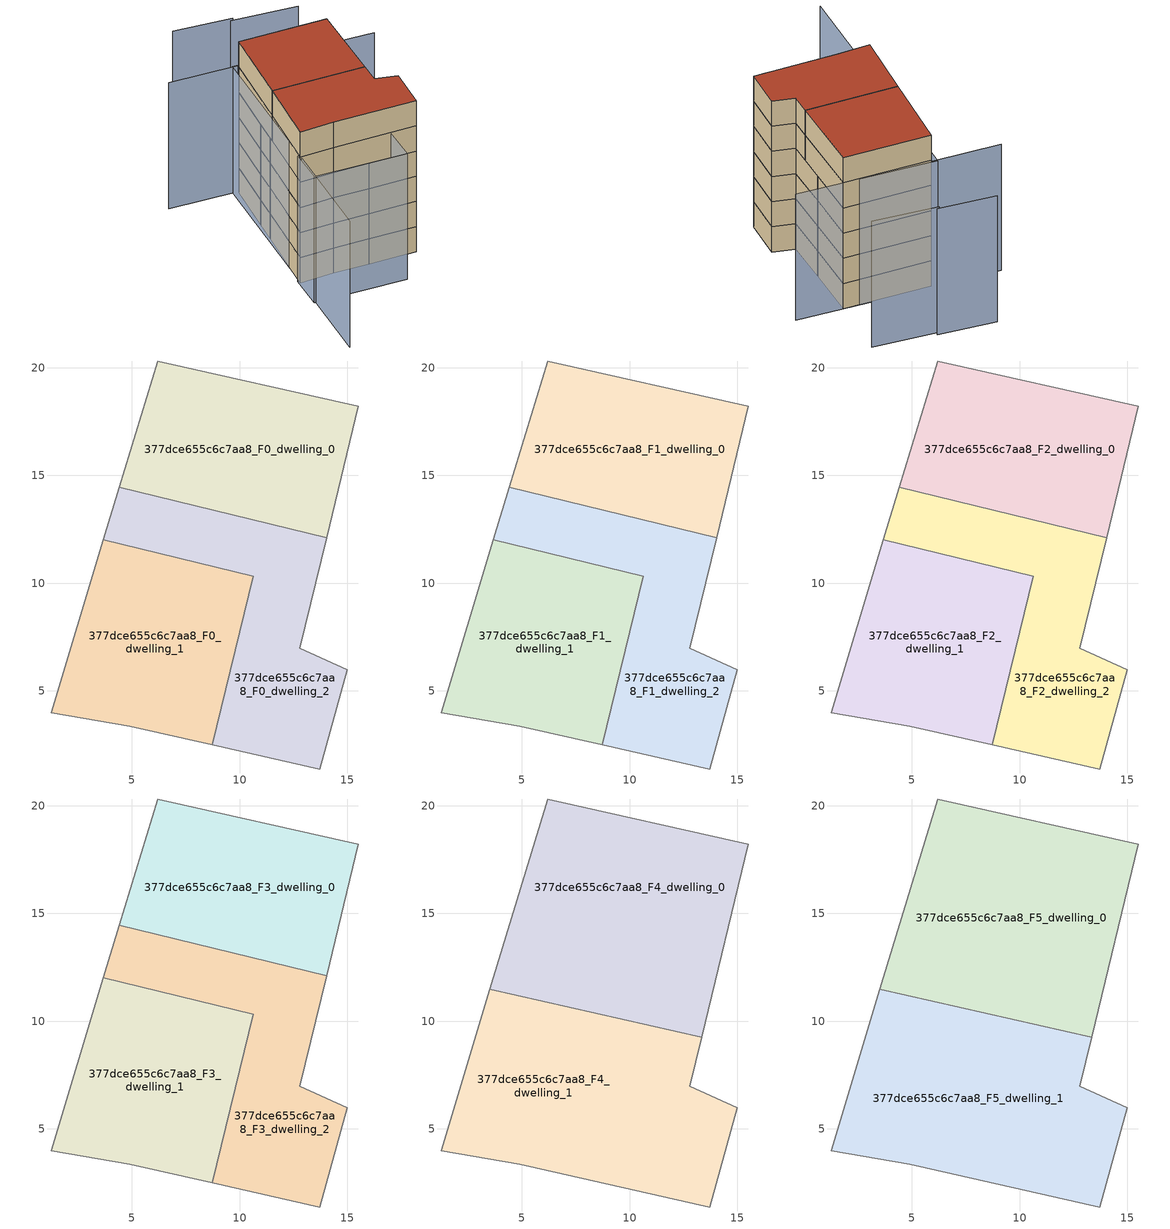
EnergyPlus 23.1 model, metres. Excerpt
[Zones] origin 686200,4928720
377dce655c6c7aa8_F0_dwelling_0
 floor ground (EU_floor_Construction): 15.51,18.2 14.03,12.11 4.42,14.45 6.19,20.31 z0
 wall adiabatic (EU_wall_Construction): 14.03,12.11 15.51,18.2 6.19,20.31 4.42,14.45 z0:3
 wall to 377dce655c6c7aa8_F0_dwelling_2 (EU_wall_Construction): 4.42,14.45 14.03,12.11 z0:3
377dce655c6c7aa8_F0_dwelling_1
 floor ground (EU_floor_Construction): 10.62,10.32 8.72,2.5 4.89,3.35 1.25,3.99 3.68,12.01 z0
 wall to 377dce655c6c7aa8_F0_dwelling_2 (EU_wall_Construction): 8.72,2.5 10.62,10.32 3.68,12.01 z0:3
 wall adiabatic (EU_wall_Construction): 3.68,12.01 1.25,3.99 4.89,3.35 8.72,2.5 z0:3
377dce655c6c7aa8_F0_dwelling_2
 floor ground (EU_floor_Construction): 14.03,12.11 12.79,6.99 15,5.98 13.71,1.38 8.72,2.5 10.62,10.32 3.68,12.01 4.42,14.45 z0
 wall adiabatic (EU_wall_Construction): 4.42,14.45 3.68,12.01 / 8.72,2.5 13.71,1.38 15,5.98 12.79,6.99 14.03,12.11 z0:3
377dce655c6c7aa8_F1_dwelling_0
 floor to 377dce655c6c7aa8_F0_dwelling_0 (EU_floor_Construction): 15.51,18.2 14.03,12.11 4.42,14.45 6.19,20.31 z3
 wall adiabatic (EU_wall_Construction): 14.03,12.11 15.51,18.2 6.19,20.31 4.42,14.45 z3:6
 wall to 377dce655c6c7aa8_F1_dwelling_2 (EU_wall_Construction): 4.42,14.45 14.03,12.11 z3:6
377dce655c6c7aa8_F1_dwelling_1
 floor to 377dce655c6c7aa8_F0_dwelling_1 (EU_floor_Construction): 10.62,10.32 8.72,2.5 4.89,3.35 1.25,3.99 3.68,12.01 z3
 wall to 377dce655c6c7aa8_F1_dwelling_2 (EU_wall_Construction): 8.72,2.5 10.62,10.32 3.68,12.01 z3:6
 wall adiabatic (EU_wall_Construction): 3.68,12.01 1.25,3.99 4.89,3.35 8.72,2.5 z3:6
377dce655c6c7aa8_F1_dwelling_2
 floor to 377dce655c6c7aa8_F0_dwelling_2 (EU_floor_Construction): 14.03,12.11 12.79,6.99 15,5.98 13.71,1.38 8.72,2.5 10.62,10.32 3.68,12.01 4.42,14.45 z3
 wall adiabatic (EU_wall_Construction): 4.42,14.45 3.68,12.01 / 8.72,2.5 13.71,1.38 15,5.98 12.79,6.99 14.03,12.11 z3:6
377dce655c6c7aa8_F2_dwelling_0
 floor to 377dce655c6c7aa8_F1_dwelling_0 (EU_floor_Construction): 15.51,18.2 14.03,12.11 4.42,14.45 6.19,20.31 z6
 wall adiabatic (EU_wall_Construction): 14.03,12.11 15.51,18.2 6.19,20.31 4.42,14.45 z6:9
 wall to 377dce655c6c7aa8_F2_dwelling_2 (EU_wall_Construction): 4.42,14.45 14.03,12.11 z6:9
377dce655c6c7aa8_F2_dwelling_1
 floor to 377dce655c6c7aa8_F1_dwelling_1 (EU_floor_Construction): 10.62,10.32 8.72,2.5 4.89,3.35 1.25,3.99 3.68,12.01 z6
 wall to 377dce655c6c7aa8_F2_dwelling_2 (EU_wall_Construction): 8.72,2.5 10.62,10.32 3.68,12.01 z6:9
 wall adiabatic (EU_wall_Construction): 3.68,12.01 1.25,3.99 4.89,3.35 8.72,2.5 z6:9
377dce655c6c7aa8_F2_dwelling_2
 floor to 377dce655c6c7aa8_F1_dwelling_2 (EU_floor_Construction): 14.03,12.11 12.79,6.99 15,5.98 13.71,1.38 8.72,2.5 10.62,10.32 3.68,12.01 4.42,14.45 z6
 wall adiabatic (EU_wall_Construction): 4.42,14.45 3.68,12.01 / 8.72,2.5 13.71,1.38 15,5.98 12.79,6.99 14.03,12.11 z6:9
377dce655c6c7aa8_F3_dwelling_0
 floor to 377dce655c6c7aa8_F2_dwelling_0 (EU_floor_Construction): 15.51,18.2 14.03,12.11 4.42,14.45 6.19,20.31 z9
 wall adiabatic (EU_wall_Construction): 14.03,12.11 15.51,18.2 6.19,20.31 4.42,14.45 z9:12
 wall to 377dce655c6c7aa8_F3_dwelling_2 (EU_wall_Construction): 4.42,14.45 14.03,12.11 z9:12
377dce655c6c7aa8_F3_dwelling_1
 floor to 377dce655c6c7aa8_F2_dwelling_1 (EU_floor_Construction): 10.62,10.32 8.72,2.5 4.89,3.35 1.25,3.99 3.68,12.01 z9
 wall to 377dce655c6c7aa8_F3_dwelling_2 (EU_wall_Construction): 8.72,2.5 10.62,10.32 3.68,12.01 z9:12
 wall adiabatic (EU_wall_Construction): 3.68,12.01 1.25,3.99 4.89,3.35 8.72,2.5 z9:12
377dce655c6c7aa8_F3_dwelling_2
 floor to 377dce655c6c7aa8_F2_dwelling_2 (EU_floor_Construction): 14.03,12.11 12.79,6.99 15,5.98 13.71,1.38 8.72,2.5 10.62,10.32 3.68,12.01 4.42,14.45 z9
 wall adiabatic (EU_wall_Construction): 4.42,14.45 3.68,12.01 / 8.72,2.5 13.71,1.38 15,5.98 12.79,6.99 14.03,12.11 z9:12
377dce655c6c7aa8_F4_dwelling_0
 floor to 377dce655c6c7aa8_F3_dwelling_0 (EU_floor_Construction): 15.51,18.2 14.03,12.11 4.42,14.45 6.19,20.31 z12
 floor to 377dce655c6c7aa8_F3_dwelling_1 (EU_floor_Construction): 10.62,10.32 10.52,9.9 3.52,11.48 3.68,12.01 z12
 floor to 377dce655c6c7aa8_F3_dwelling_2 (EU_floor_Construction): 14.03,12.11 13.34,9.26 10.52,9.9 10.62,10.32 3.68,12.01 4.42,14.45 z12
 wall adiabatic (EU_wall_Construction): 13.34,9.26 15.51,18.2 6.19,20.31 3.52,11.48 z12:15
 wall to 377dce655c6c7aa8_F4_dwelling_1 (EU_wall_Construction): 3.52,11.48 13.34,9.26 z12:15
377dce655c6c7aa8_F4_dwelling_1
 floor to 377dce655c6c7aa8_F3_dwelling_1 (EU_floor_Construction): 10.52,9.9 8.72,2.5 4.89,3.35 1.25,3.99 3.52,11.48 z12
 floor to 377dce655c6c7aa8_F3_dwelling_2 (EU_floor_Construction): 13.34,9.26 12.79,6.99 15,5.98 13.71,1.38 8.72,2.5 10.52,9.9 z12
 wall adiabatic (EU_wall_Construction): 3.52,11.48 1.25,3.99 4.89,3.35 13.71,1.38 15,5.98 12.79,6.99 13.34,9.26 z12:15
377dce655c6c7aa8_F5_dwelling_0
 floor to 377dce655c6c7aa8_F4_dwelling_0 (EU_floor_Construction): 15.51,18.2 13.34,9.26 3.52,11.48 6.19,20.31 z15
 wall adiabatic (EU_wall_Construction): 13.34,9.26 15.51,18.2 6.19,20.31 3.52,11.48 z15:18
 wall to 377dce655c6c7aa8_F5_dwelling_1 (EU_wall_Construction): 3.52,11.48 13.34,9.26 z15:18
 roof outside (EU_roof_Construction): 13.34,9.26 15.51,18.2 6.19,20.31 3.52,11.48 z18
377dce655c6c7aa8_F5_dwelling_1
 floor to 377dce655c6c7aa8_F4_dwelling_1 (EU_floor_Construction): 13.34,9.26 12.79,6.99 15,5.98 13.71,1.38 4.89,3.35 1.25,3.99 3.52,11.48 z15
 wall adiabatic (EU_wall_Construction): 3.52,11.48 1.25,3.99 4.89,3.35 13.71,1.38 15,5.98 12.79,6.99 13.34,9.26 z15:18
 roof outside (EU_roof_Construction): 13.71,1.38 15,5.98 12.79,6.99 13.34,9.26 3.52,11.48 1.25,3.99 4.89,3.35 z18
shading: -1.01,22.32 6.24,20.53 / -1.75,-7.91 5.72,20.75 / 5.72,20.75 20.42,16.92 / 17.4,25.24 10.52,27.28 / 10.94,27.5 4.86,29.29 / 10.96,1.99 10.03,-1.93 / 10.03,-1.93 0.26,0.4 / 0.26,0.4 1.19,4.32 / 1.19,4.32 10.96,1.99 z0:15
[Building]
EU S2 Campaign: North Axis=0; Terrain=City; Solar Distribution=FullExterior
[Site:Location]
Bologna: Latitude=44.5; Longitude=11.25; Time Zone=1; Elevation=37
[SizingPeriod:WeatherFileDays]
AnnualSizingPeriod: Begin Month=1; Begin Day of Month=1; End Month=12; End Day of Month=31; Day of Week for Start Day=Monday; Use Weather File Daylight Saving Period=No; Use Weather File Rain and Snow Indicators=No
[MATERIAL]
EU_InternalMass_Material: Roughness=MediumRough; Thickness=0.1; Conductivity=1; Density=1800; Specific Heat=900; Thermal Absorptance=0.9; Solar Absorptance=0.7; Visible Absorptance=0.7
[MATERIAL:NOMASS] Roughness=MediumRough; Thermal Absorptance=0.9; Solar Absorptance=0.7; Visible Absorptance=0.7
Name | Thermal Resistance
EU_wall_NoMass | 0.905828
EU_roof_NoMass | 0.37593
EU_floor_NoMass | 0.67114
[CONSTRUCTION]
EU_wall_Construction: EU_wall_NoMass
EU_roof_Construction: EU_roof_NoMass
EU_floor_Construction: EU_floor_NoMass
EU_InternalMass_Construction: EU_InternalMass_Material
[ZONE] Type=1; Multiplier=1; Ceiling Height=autocalculate; Floor Area=autocalculate; Part of Total Floor Area=Yes
Name | Volume
377dce655c6c7aa8_F0_dwelling_0; 377dce655c6c7aa8_F1_dwelling_0; 377dce655c6c7aa8_F2_dwelling_0; 377dce655c6c7aa8_F3_dwelling_0 | 180.581
377dce655c6c7aa8_F4_dwelling_0; 377dce655c6c7aa8_F5_dwelling_0 | 270.864
377dce655c6c7aa8_F0_dwelling_1; 377dce655c6c7aa8_F1_dwelling_1; 377dce655c6c7aa8_F2_dwelling_1; 377dce655c6c7aa8_F3_dwelling_1 | 180.576
377dce655c6c7aa8_F4_dwelling_1; 377dce655c6c7aa8_F5_dwelling_1 | 270.856
377dce655c6c7aa8_F0_dwelling_2; 377dce655c6c7aa8_F1_dwelling_2; 377dce655c6c7aa8_F2_dwelling_2; 377dce655c6c7aa8_F3_dwelling_2 | 180.572
[INTERNALMASS] Construction=EU_InternalMass_Construction
Name | Zone or ZoneList | Surface Area
377dce655c6c7aa8_F0_dwelling_0_EU_InternalMass | 377dce655c6c7aa8_F0_dwelling_0 | 60.1931
377dce655c6c7aa8_F0_dwelling_1_EU_InternalMass | 377dce655c6c7aa8_F0_dwelling_1 | 60.1924
377dce655c6c7aa8_F0_dwelling_2_EU_InternalMass | 377dce655c6c7aa8_F0_dwelling_2 | 60.1902
377dce655c6c7aa8_F1_dwelling_0_EU_InternalMass | 377dce655c6c7aa8_F1_dwelling_0 | 60.1931
377dce655c6c7aa8_F1_dwelling_1_EU_InternalMass | 377dce655c6c7aa8_F1_dwelling_1 | 60.1924
377dce655c6c7aa8_F1_dwelling_2_EU_InternalMass | 377dce655c6c7aa8_F1_dwelling_2 | 60.1902
377dce655c6c7aa8_F2_dwelling_0_EU_InternalMass | 377dce655c6c7aa8_F2_dwelling_0 | 60.1931
377dce655c6c7aa8_F2_dwelling_1_EU_InternalMass | 377dce655c6c7aa8_F2_dwelling_1 | 60.1924
377dce655c6c7aa8_F2_dwelling_2_EU_InternalMass | 377dce655c6c7aa8_F2_dwelling_2 | 60.1902
377dce655c6c7aa8_F3_dwelling_0_EU_InternalMass | 377dce655c6c7aa8_F3_dwelling_0 | 60.1931
377dce655c6c7aa8_F3_dwelling_1_EU_InternalMass | 377dce655c6c7aa8_F3_dwelling_1 | 60.1924
377dce655c6c7aa8_F3_dwelling_2_EU_InternalMass | 377dce655c6c7aa8_F3_dwelling_2 | 60.1902
377dce655c6c7aa8_F4_dwelling_0_EU_InternalMass | 377dce655c6c7aa8_F4_dwelling_0 | 90.288
377dce655c6c7aa8_F4_dwelling_1_EU_InternalMass | 377dce655c6c7aa8_F4_dwelling_1 | 90.2854
377dce655c6c7aa8_F5_dwelling_0_EU_InternalMass | 377dce655c6c7aa8_F5_dwelling_0 | 90.288
377dce655c6c7aa8_F5_dwelling_1_EU_InternalMass | 377dce655c6c7aa8_F5_dwelling_1 | 90.2854
[OTHEREQUIPMENT] Fuel Type=Electricity; Design Level Calculation Method=Watts/Area; Power per Zone Floor Area=1; Fraction Latent=0; Fraction Radiant=0; Fraction Lost=0; Carbon Dioxide Generation Rate=0; EndUse Subcategory=EU_Step8_InternalGains
Name | Zone or ZoneList or Space or SpaceList | Schedule
EU_Step8_InternalGain_377dce655c6c7aa8_F0_dwelling_0_f000 | 377dce655c6c7aa8_F0_dwelling_0 | EU_Step8_GainSchedule_377dce655c6c7aa8_F0_dwelling_0_f000
EU_Step8_InternalGain_377dce655c6c7aa8_F0_dwelling_1_f000 | 377dce655c6c7aa8_F0_dwelling_1 | EU_Step8_GainSchedule_377dce655c6c7aa8_F0_dwelling_1_f000
EU_Step8_InternalGain_377dce655c6c7aa8_F0_dwelling_2_f000 | 377dce655c6c7aa8_F0_dwelling_2 | EU_Step8_GainSchedule_377dce655c6c7aa8_F0_dwelling_2_f000
EU_Step8_InternalGain_377dce655c6c7aa8_F1_dwelling_0_f000 | 377dce655c6c7aa8_F1_dwelling_0 | EU_Step8_GainSchedule_377dce655c6c7aa8_F1_dwelling_0_f000
EU_Step8_InternalGain_377dce655c6c7aa8_F1_dwelling_1_f000 | 377dce655c6c7aa8_F1_dwelling_1 | EU_Step8_GainSchedule_377dce655c6c7aa8_F1_dwelling_1_f000
EU_Step8_InternalGain_377dce655c6c7aa8_F1_dwelling_2_f000 | 377dce655c6c7aa8_F1_dwelling_2 | EU_Step8_GainSchedule_377dce655c6c7aa8_F1_dwelling_2_f000
EU_Step8_InternalGain_377dce655c6c7aa8_F2_dwelling_0_f000 | 377dce655c6c7aa8_F2_dwelling_0 | EU_Step8_GainSchedule_377dce655c6c7aa8_F2_dwelling_0_f000
EU_Step8_InternalGain_377dce655c6c7aa8_F2_dwelling_1_f000 | 377dce655c6c7aa8_F2_dwelling_1 | EU_Step8_GainSchedule_377dce655c6c7aa8_F2_dwelling_1_f000
EU_Step8_InternalGain_377dce655c6c7aa8_F2_dwelling_2_f000 | 377dce655c6c7aa8_F2_dwelling_2 | EU_Step8_GainSchedule_377dce655c6c7aa8_F2_dwelling_2_f000
EU_Step8_InternalGain_377dce655c6c7aa8_F3_dwelling_0_f000 | 377dce655c6c7aa8_F3_dwelling_0 | EU_Step8_GainSchedule_377dce655c6c7aa8_F3_dwelling_0_f000
EU_Step8_InternalGain_377dce655c6c7aa8_F3_dwelling_1_f000 | 377dce655c6c7aa8_F3_dwelling_1 | EU_Step8_GainSchedule_377dce655c6c7aa8_F3_dwelling_1_f000
EU_Step8_InternalGain_377dce655c6c7aa8_F3_dwelling_2_f000 | 377dce655c6c7aa8_F3_dwelling_2 | EU_Step8_GainSchedule_377dce655c6c7aa8_F3_dwelling_2_f000
EU_Step8_InternalGain_377dce655c6c7aa8_F4_dwelling_0_f000 | 377dce655c6c7aa8_F4_dwelling_0 | EU_Step8_GainSchedule_377dce655c6c7aa8_F4_dwelling_0_f000
EU_Step8_InternalGain_377dce655c6c7aa8_F4_dwelling_1_f000 | 377dce655c6c7aa8_F4_dwelling_1 | EU_Step8_GainSchedule_377dce655c6c7aa8_F4_dwelling_1_f000
EU_Step8_InternalGain_377dce655c6c7aa8_F5_dwelling_0_f000 | 377dce655c6c7aa8_F5_dwelling_0 | EU_Step8_GainSchedule_377dce655c6c7aa8_F5_dwelling_0_f000
EU_Step8_InternalGain_377dce655c6c7aa8_F5_dwelling_1_f000 | 377dce655c6c7aa8_F5_dwelling_1 | EU_Step8_GainSchedule_377dce655c6c7aa8_F5_dwelling_1_f000
[ZONEVENTILATION:DESIGNFLOWRATE] Schedule=EU_AlwaysOn; Design Flow Rate Calculation Method=AirChanges/Hour; Air Changes per Hour=0.73129; Ventilation Type=Natural; Fan Pressure Rise=0; Fan Total Efficiency=1; Constant Term Coefficient=1; Temperature Term Coefficient=0; Velocity Term Coefficient=0; Velocity Squared Term Coefficient=0; Minimum Indoor Temperature=-100; Maximum Indoor Temperature=100; Delta Temperature=-100; Minimum Outdoor Temperature=-100; Maximum Outdoor Temperature=100; Maximum Wind Speed=40
Name | Zone or ZoneList or Space or SpaceList
EU_ConstantAir_377dce655c6c7aa8_F0_dwelling_0 | 377dce655c6c7aa8_F0_dwelling_0
EU_ConstantAir_377dce655c6c7aa8_F0_dwelling_1 | 377dce655c6c7aa8_F0_dwelling_1
EU_ConstantAir_377dce655c6c7aa8_F0_dwelling_2 | 377dce655c6c7aa8_F0_dwelling_2
EU_ConstantAir_377dce655c6c7aa8_F1_dwelling_0 | 377dce655c6c7aa8_F1_dwelling_0
EU_ConstantAir_377dce655c6c7aa8_F1_dwelling_1 | 377dce655c6c7aa8_F1_dwelling_1
EU_ConstantAir_377dce655c6c7aa8_F1_dwelling_2 | 377dce655c6c7aa8_F1_dwelling_2
EU_ConstantAir_377dce655c6c7aa8_F2_dwelling_0 | 377dce655c6c7aa8_F2_dwelling_0
EU_ConstantAir_377dce655c6c7aa8_F2_dwelling_1 | 377dce655c6c7aa8_F2_dwelling_1
EU_ConstantAir_377dce655c6c7aa8_F2_dwelling_2 | 377dce655c6c7aa8_F2_dwelling_2
EU_ConstantAir_377dce655c6c7aa8_F3_dwelling_0 | 377dce655c6c7aa8_F3_dwelling_0
EU_ConstantAir_377dce655c6c7aa8_F3_dwelling_1 | 377dce655c6c7aa8_F3_dwelling_1
EU_ConstantAir_377dce655c6c7aa8_F3_dwelling_2 | 377dce655c6c7aa8_F3_dwelling_2
EU_ConstantAir_377dce655c6c7aa8_F4_dwelling_0 | 377dce655c6c7aa8_F4_dwelling_0
EU_ConstantAir_377dce655c6c7aa8_F4_dwelling_1 | 377dce655c6c7aa8_F4_dwelling_1
EU_ConstantAir_377dce655c6c7aa8_F5_dwelling_0 | 377dce655c6c7aa8_F5_dwelling_0
EU_ConstantAir_377dce655c6c7aa8_F5_dwelling_1 | 377dce655c6c7aa8_F5_dwelling_1
[HVACTEMPLATE:THERMOSTAT] Constant Heating Setpoint=20; Constant Cooling Setpoint=50
EU_HeatOnly_377dce655c6c7aa8_F0_dwelling_0; EU_HeatOnly_377dce655c6c7aa8_F0_dwelling_1; EU_HeatOnly_377dce655c6c7aa8_F0_dwelling_2; EU_HeatOnly_377dce655c6c7aa8_F1_dwelling_0; EU_HeatOnly_377dce655c6c7aa8_F1_dwelling_1; EU_HeatOnly_377dce655c6c7aa8_F1_dwelling_2; EU_HeatOnly_377dce655c6c7aa8_F2_dwelling_0; EU_HeatOnly_377dce655c6c7aa8_F2_dwelling_1; EU_HeatOnly_377dce655c6c7aa8_F2_dwelling_2; EU_HeatOnly_377dce655c6c7aa8_F3_dwelling_0; EU_HeatOnly_377dce655c6c7aa8_F3_dwelling_1; EU_HeatOnly_377dce655c6c7aa8_F3_dwelling_2; EU_HeatOnly_377dce655c6c7aa8_F4_dwelling_0; EU_HeatOnly_377dce655c6c7aa8_F4_dwelling_1; EU_HeatOnly_377dce655c6c7aa8_F5_dwelling_0; EU_HeatOnly_377dce655c6c7aa8_F5_dwelling_1
[HVACTEMPLATE:ZONE:IDEALLOADSAIRSYSTEM] System Availability Schedule=EU_AlwaysOn; Maximum Heating Supply Air Temperature=50; Minimum Cooling Supply Air Temperature=13; Maximum Heating Supply Air Humidity Ratio=0.0156; Minimum Cooling Supply Air Humidity Ratio=0.0077; Heating Limit=NoLimit; Cooling Limit=NoLimit; Heating Availability Schedule=EU_AlwaysOn; Cooling Availability Schedule=EU_CoolingOff; Dehumidification Control Type=ConstantSensibleHeatRatio; Cooling Sensible Heat Ratio=0.7; Dehumidification Setpoint=60; Humidification Control Type=None; Humidification Setpoint=30; Outdoor Air Method=None; Outdoor Air Flow Rate per Person=0.00944; Outdoor Air Flow Rate per Zone Floor Area=0; Outdoor Air Flow Rate per Zone=0; Demand Controlled Ventilation Type=None; Outdoor Air Economizer Type=NoEconomizer; Heat Recovery Type=None; Sensible Heat Recovery Effectiveness=0.7; Latent Heat Recovery Effectiveness=0.65
Name | Template Thermostat
377dce655c6c7aa8_F0_dwelling_0 | EU_HeatOnly_377dce655c6c7aa8_F0_dwelling_0
377dce655c6c7aa8_F0_dwelling_1 | EU_HeatOnly_377dce655c6c7aa8_F0_dwelling_1
377dce655c6c7aa8_F0_dwelling_2 | EU_HeatOnly_377dce655c6c7aa8_F0_dwelling_2
377dce655c6c7aa8_F1_dwelling_0 | EU_HeatOnly_377dce655c6c7aa8_F1_dwelling_0
377dce655c6c7aa8_F1_dwelling_1 | EU_HeatOnly_377dce655c6c7aa8_F1_dwelling_1
377dce655c6c7aa8_F1_dwelling_2 | EU_HeatOnly_377dce655c6c7aa8_F1_dwelling_2
377dce655c6c7aa8_F2_dwelling_0 | EU_HeatOnly_377dce655c6c7aa8_F2_dwelling_0
377dce655c6c7aa8_F2_dwelling_1 | EU_HeatOnly_377dce655c6c7aa8_F2_dwelling_1
377dce655c6c7aa8_F2_dwelling_2 | EU_HeatOnly_377dce655c6c7aa8_F2_dwelling_2
377dce655c6c7aa8_F3_dwelling_0 | EU_HeatOnly_377dce655c6c7aa8_F3_dwelling_0
377dce655c6c7aa8_F3_dwelling_1 | EU_HeatOnly_377dce655c6c7aa8_F3_dwelling_1
377dce655c6c7aa8_F3_dwelling_2 | EU_HeatOnly_377dce655c6c7aa8_F3_dwelling_2
377dce655c6c7aa8_F4_dwelling_0 | EU_HeatOnly_377dce655c6c7aa8_F4_dwelling_0
377dce655c6c7aa8_F4_dwelling_1 | EU_HeatOnly_377dce655c6c7aa8_F4_dwelling_1
377dce655c6c7aa8_F5_dwelling_0 | EU_HeatOnly_377dce655c6c7aa8_F5_dwelling_0
377dce655c6c7aa8_F5_dwelling_1 | EU_HeatOnly_377dce655c6c7aa8_F5_dwelling_1
[SIZING:ZONE] Zone Cooling Design Supply Air Temperature Input Method=SupplyAirTemperature; Zone Cooling Design Supply Air Temperature=13; Zone Heating Design Supply Air Temperature Input Method=SupplyAirTemperature; Zone Heating Design Supply Air Temperature=50; Zone Cooling Design Supply Air Humidity Ratio=0.008; Zone Heating Design Supply Air Humidity Ratio=0.008; Cooling Design Air Flow Method=DesignDay; Cooling Design Air Flow Rate=0; Cooling Minimum Air Flow per Zone Floor Area=0.000762; Cooling Minimum Air Flow=0; Cooling Minimum Air Flow Fraction=0.2; Heating Design Air Flow Method=DesignDay; Heating Design Air Flow Rate=0; Heating Maximum Air Flow per Zone Floor Area=0.002032; Heating Maximum Air Flow=0.141576; Heating Maximum Air Flow Fraction=0.3; Account for Dedicated Outdoor Air System=No; Dedicated Outdoor Air System Control Strategy=NeutralSupplyAir; Dedicated Outdoor Air Low Setpoint Temperature for Design=autosize; Dedicated Outdoor Air High Setpoint Temperature for Design=autosize; Zone Load Sizing Method=Sensible Load Only No Latent Load; Zone Latent Cooling Design Supply Air Humidity Ratio Input Method=HumidityRatioDifference; Zone Cooling Design Supply Air Humidity Ratio Difference=0.005; Zone Latent Heating Design Supply Air Humidity Ratio Input Method=HumidityRatioDifference; Zone Humidification Design Supply Air Humidity Ratio Difference=0.005
377dce655c6c7aa8_F0_dwelling_0; 377dce655c6c7aa8_F0_dwelling_1; 377dce655c6c7aa8_F0_dwelling_2; 377dce655c6c7aa8_F1_dwelling_0; 377dce655c6c7aa8_F1_dwelling_1; 377dce655c6c7aa8_F1_dwelling_2; 377dce655c6c7aa8_F2_dwelling_0; 377dce655c6c7aa8_F2_dwelling_1; 377dce655c6c7aa8_F2_dwelling_2; 377dce655c6c7aa8_F3_dwelling_0; 377dce655c6c7aa8_F3_dwelling_1; 377dce655c6c7aa8_F3_dwelling_2; 377dce655c6c7aa8_F4_dwelling_0; 377dce655c6c7aa8_F4_dwelling_1; 377dce655c6c7aa8_F5_dwelling_0; 377dce655c6c7aa8_F5_dwelling_1
[SCHEDULE:CONSTANT]
Name | Hourly Value
EU_AlwaysOn | 1
EU_CoolingOff | 0
[SCHEDULE:FILE] Column Number=1; Rows to Skip at Top=0; Number of Hours of Data=8760; Column Separator=Comma; Interpolate to Timestep=No; Minutes per Item=60; Adjust Schedule for Daylight Savings=Yes
Name | File
EU_Step8_GainSchedule_377dce655c6c7aa8_F0_dwelling_0_f000 | ../../schedules/377dce655c6c7aa8/377dce655c6c7aa8_F0_dwelling_0_f000_gain.csv
EU_Step8_GainSchedule_377dce655c6c7aa8_F0_dwelling_1_f000 | ../../schedules/377dce655c6c7aa8/377dce655c6c7aa8_F0_dwelling_1_f000_gain.csv
EU_Step8_GainSchedule_377dce655c6c7aa8_F0_dwelling_2_f000 | ../../schedules/377dce655c6c7aa8/377dce655c6c7aa8_F0_dwelling_2_f000_gain.csv
EU_Step8_GainSchedule_377dce655c6c7aa8_F1_dwelling_0_f000 | ../../schedules/377dce655c6c7aa8/377dce655c6c7aa8_F1_dwelling_0_f000_gain.csv
EU_Step8_GainSchedule_377dce655c6c7aa8_F1_dwelling_1_f000 | ../../schedules/377dce655c6c7aa8/377dce655c6c7aa8_F1_dwelling_1_f000_gain.csv
EU_Step8_GainSchedule_377dce655c6c7aa8_F1_dwelling_2_f000 | ../../schedules/377dce655c6c7aa8/377dce655c6c7aa8_F1_dwelling_2_f000_gain.csv
EU_Step8_GainSchedule_377dce655c6c7aa8_F2_dwelling_0_f000 | ../../schedules/377dce655c6c7aa8/377dce655c6c7aa8_F2_dwelling_0_f000_gain.csv
EU_Step8_GainSchedule_377dce655c6c7aa8_F2_dwelling_1_f000 | ../../schedules/377dce655c6c7aa8/377dce655c6c7aa8_F2_dwelling_1_f000_gain.csv
EU_Step8_GainSchedule_377dce655c6c7aa8_F2_dwelling_2_f000 | ../../schedules/377dce655c6c7aa8/377dce655c6c7aa8_F2_dwelling_2_f000_gain.csv
EU_Step8_GainSchedule_377dce655c6c7aa8_F3_dwelling_0_f000 | ../../schedules/377dce655c6c7aa8/377dce655c6c7aa8_F3_dwelling_0_f000_gain.csv
EU_Step8_GainSchedule_377dce655c6c7aa8_F3_dwelling_1_f000 | ../../schedules/377dce655c6c7aa8/377dce655c6c7aa8_F3_dwelling_1_f000_gain.csv
EU_Step8_GainSchedule_377dce655c6c7aa8_F3_dwelling_2_f000 | ../../schedules/377dce655c6c7aa8/377dce655c6c7aa8_F3_dwelling_2_f000_gain.csv
EU_Step8_GainSchedule_377dce655c6c7aa8_F4_dwelling_0_f000 | ../../schedules/377dce655c6c7aa8/377dce655c6c7aa8_F4_dwelling_0_f000_gain.csv
EU_Step8_GainSchedule_377dce655c6c7aa8_F4_dwelling_1_f000 | ../../schedules/377dce655c6c7aa8/377dce655c6c7aa8_F4_dwelling_1_f000_gain.csv
EU_Step8_GainSchedule_377dce655c6c7aa8_F5_dwelling_0_f000 | ../../schedules/377dce655c6c7aa8/377dce655c6c7aa8_F5_dwelling_0_f000_gain.csv
EU_Step8_GainSchedule_377dce655c6c7aa8_F5_dwelling_1_f000 | ../../schedules/377dce655c6c7aa8/377dce655c6c7aa8_F5_dwelling_1_f000_gain.csv
